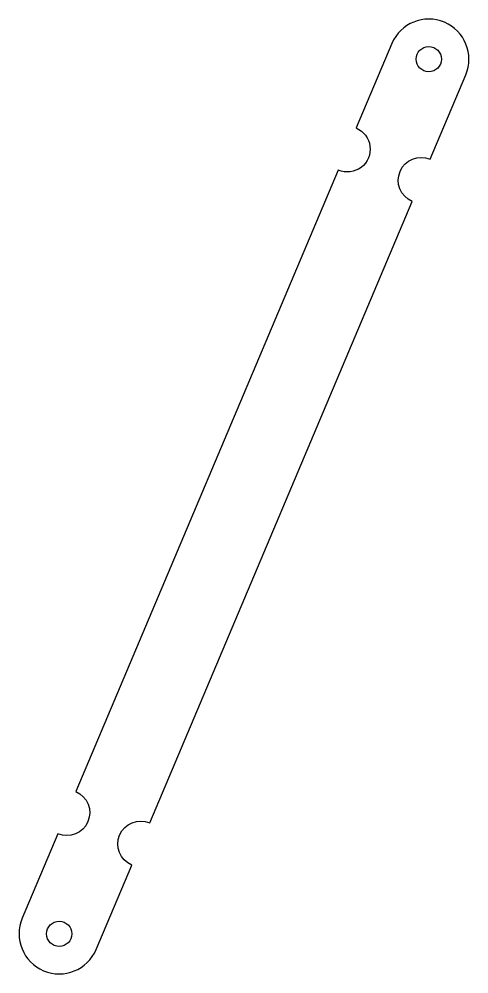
# Model space of a CAD drawing. Header units: millimetres. Extents: x 10.4 to 49.6, y 33.3 to 116.7.
import ezdxf

# ---------------------------------------------------------------- set-up
doc = ezdxf.new("R2010")
doc.units = ezdxf.units.MM

msp = doc.modelspace()

# ---------------------------------------------------------------- linework, layer by layer
msp.add_lwpolyline([(42.898, 114.556), (39.787, 107.185, -1), (38.231, 103.5), (15.32, 49.222, -1), (13.764, 45.537), (10.653, 38.167, 1), (17.102, 35.444), (20.213, 42.815, -1), (21.769, 46.5), (44.68, 100.778, -1), (46.236, 104.463), (49.347, 111.833, 1)], format="xyb", close=True)
for centre in [(46.122, 113.194), (13.878, 36.806)]:
    msp.add_circle(centre, 1.1)

doc.saveas('drawing.dxf')
